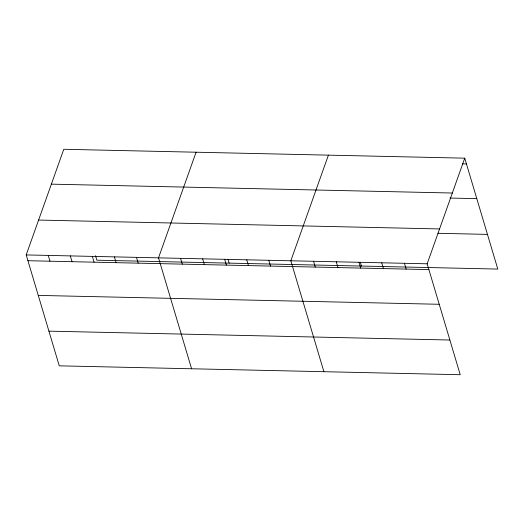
<?xml version="1.0" encoding="UTF-8"?>
<svg xmlns="http://www.w3.org/2000/svg" width="524" height="524" viewBox="0 0 524 524"><rect width="100%" height="100%" fill="white"/><g stroke="black" fill="none" stroke-linecap="round" stroke-linejoin="round"><path stroke-width="0.79" d="M464.736 158.163L427.158 263.801L460.223 374.719L59.264 365.837L26.2 254.926L63.777 149.281L464.736 158.163L497.8 269.074L96.842 260.199L95.492 255.673M196.094 152.215L158.517 257.854L191.581 368.765M328.41 155.143L290.833 260.782L323.898 371.699M462.404 163.861L466.458 163.953M51.378 184.147L452.336 193.022M450.024 198.052L476.801 198.642M38.599 220.06L439.557 228.942M437.959 233.291L487.458 234.385M26.2 254.926L427.158 263.801M27.923 260.716L428.887 269.591M38.265 295.405L439.23 304.28M48.922 331.148L449.88 340.024M404.436 263.303L406.166 269.087M381.714 262.799L383.444 268.589M360.348 262.288L361.475 266.054M358.999 262.295L360.722 268.085M336.277 261.79L338 267.581M313.555 261.286L315.278 267.076M268.779 260.297L270.508 266.087M246.725 259.806L248.455 265.596M228.032 259.354L229.158 263.127M224.672 259.321L226.401 265.111M202.624 258.83L204.347 264.62M180.57 258.345L182.293 264.129M136.463 257.369L138.192 263.153M114.409 256.878L116.138 262.668M92.355 256.387L94.084 262.177M70.308 255.902L72.03 261.692M48.254 255.411L49.977 261.201"/></g></svg>
